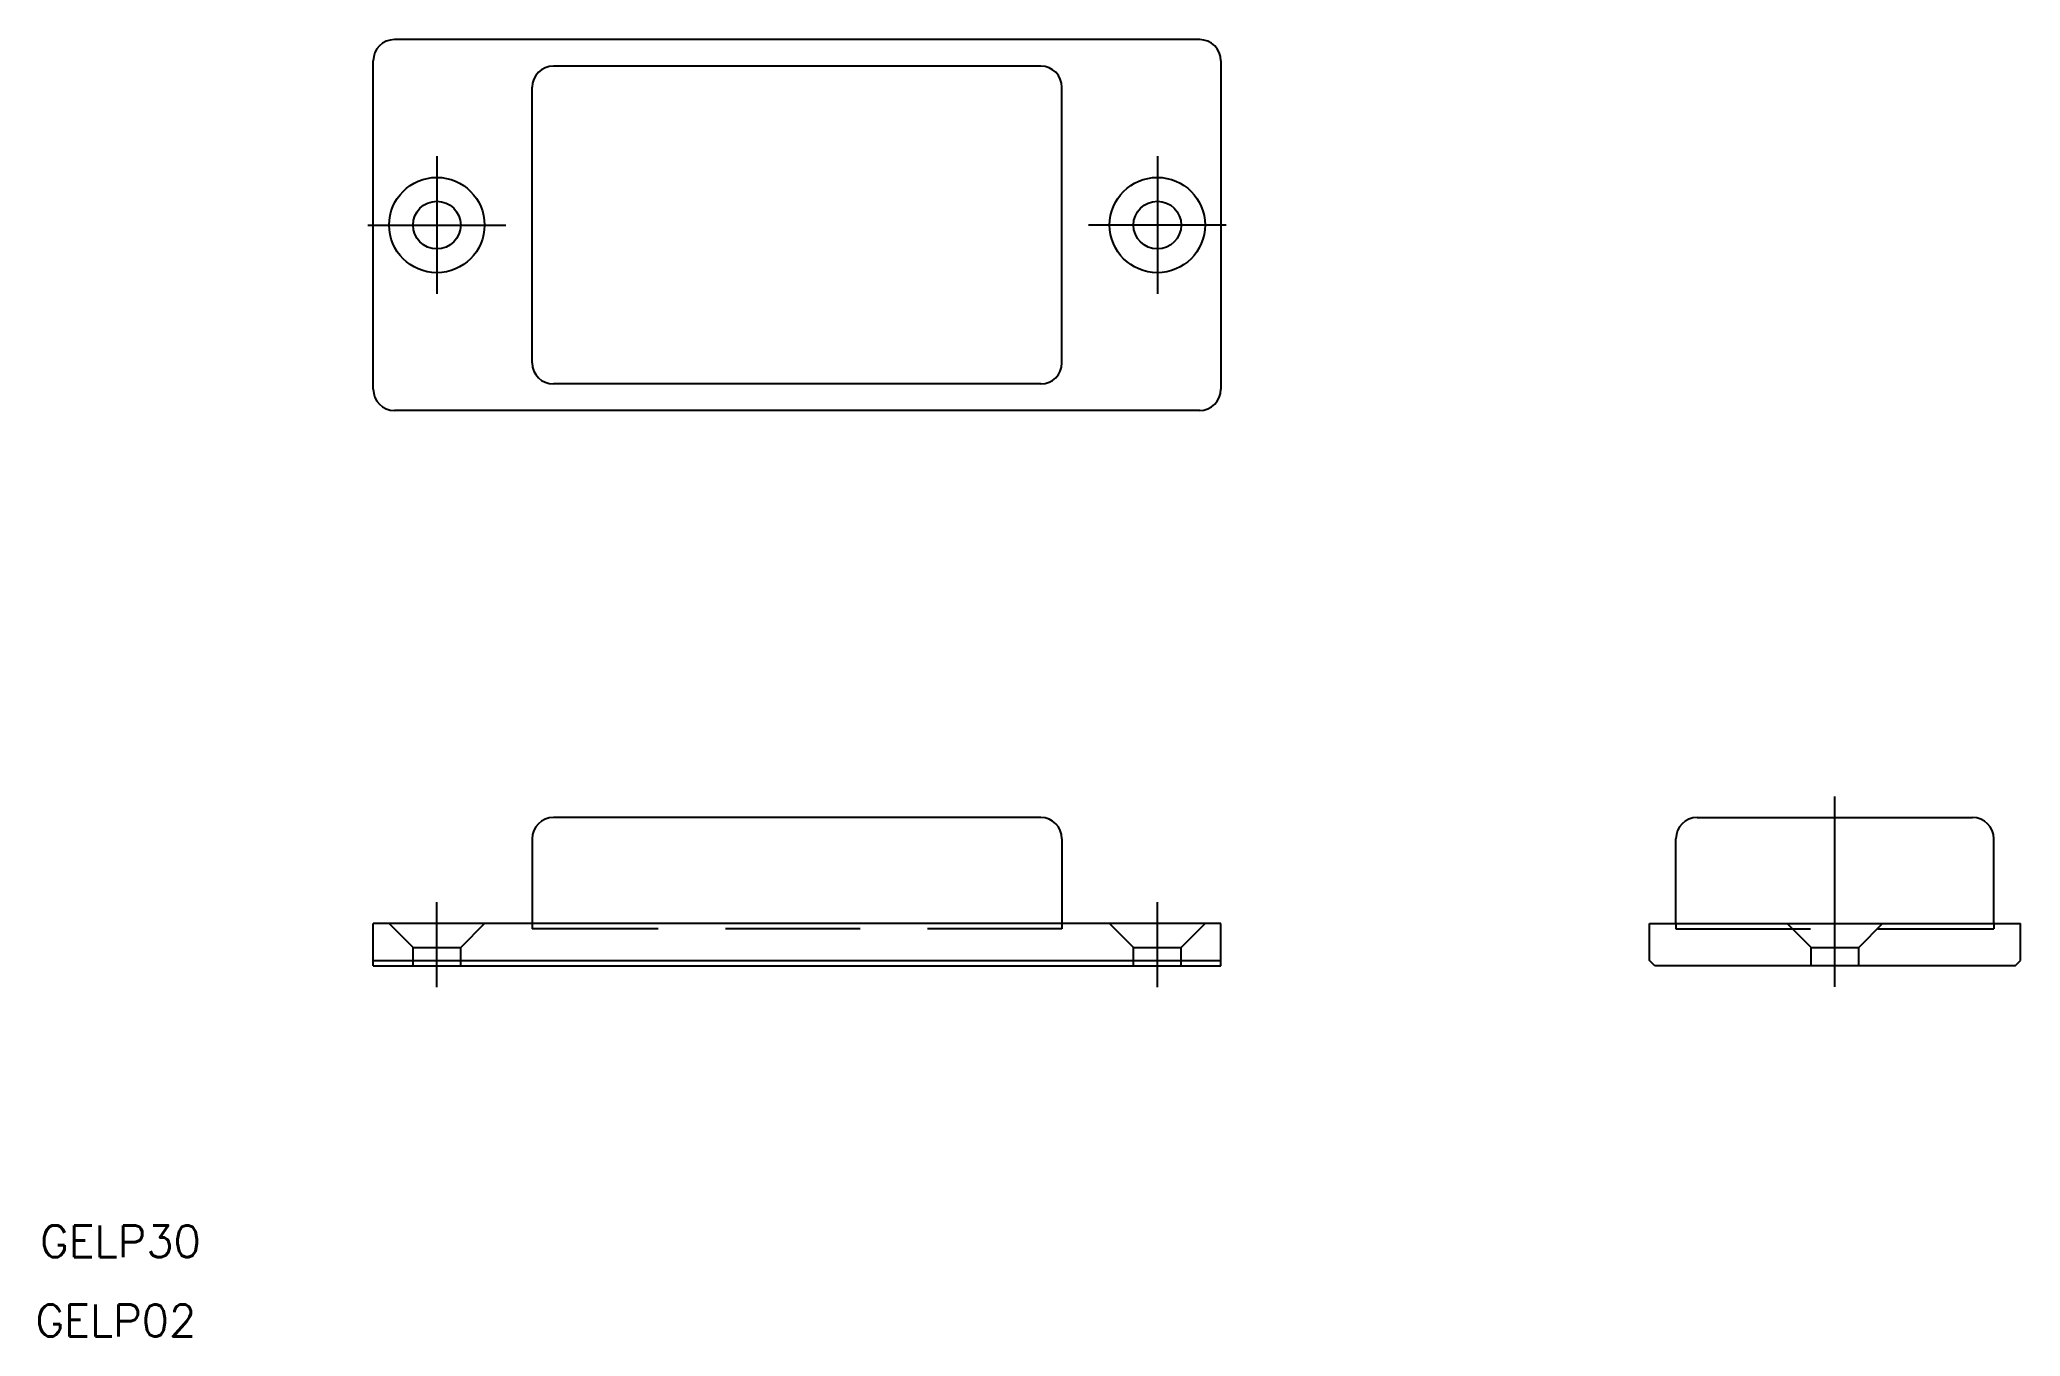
# Model space of a CAD drawing. Extents: x -31 to 155, y -35 to 87.
import ezdxf

# ---------------------------------------------------------------- set-up
doc = ezdxf.new("R2010")
doc.units = 0
doc.linetypes.add('CENTER', pattern=[50.8, 31.75, -6.35, 6.35, -6.35])
doc.linetypes.add('DASHED', pattern=[19.05, 12.7, -6.35])
doc.layers.get('0').update_dxf_attribs({"linetype": 'CONTINUOUS'})
doc.layers.add('CENTER', color=1, linetype='CENTER')
doc.styles.get("Standard").update_dxf_attribs({"font": 'txt.shx', "height": 3, "bigfont": 'bigfont.shx'})

# ---------------------------------------------------------------- blocks, each defined once
blk = doc.blocks.new('*U2')
at = {"color": 7, "linetype": 'CONTINUOUS'}
blk.add_text('GELP30', height=3, dxfattribs=at).set_placement((-31.45, -27.49))
blk = doc.blocks.new('*U3')
at = {"color": 7, "linetype": 'CONTINUOUS'}
blk.add_text('GELP02', height=3, dxfattribs=at).set_placement((-31.88, -34.97))

msp = doc.modelspace()

# ---------------------------------------------------------------- linework, layer by layer
at = {"color": 7, "linetype": 'CONTINUOUS'}
for p, q in [((78, 87.42), (2, 87.42)), ((0, 54.42), (0, 85.42)), ((63, 84.92), (17, 84.92)), ((80, 85.42), (80, 54.42)), ((15, 56.92), (15, 82.92)), ((65, 56.92), (65, 82.92)), ((63, 54.92), (17, 54.92)), ((78, 52.42), (2, 52.42)), ((63, 14), (17, 14)), ((124.95, 14), (150.95, 14)), ((15, 12), (15, 4)), ((65, 12), (65, 4)), ((122.95, 4), (122.95, 12)), ((152.95, 4), (152.95, 12)), ((80, 4), (0, 4)), ((0, 0), (0, 4)), ((80, 0), (80, 4)), ((120.45, 4), (155.45, 4)), ((120.45, 0.51), (120.45, 4)), ((155.45, 0.51), (155.45, 4)), ((0, 0.51), (80, 0.51)), ((0, 0), (80, 0)), ((120.95, 0), (120.45, 0.51)), ((154.95, 0), (120.95, 0)), ((154.95, 0.01), (155.45, 0.51))]:
    msp.add_line(p, q, dxfattribs=at)
at = {"color": 3, "linetype": 'DASHED'}
for p, q in [((1.5, 4), (3.75, 1.75)), ((10.5, 4), (8.25, 1.75)), ((15, 4), (15, 3.5)), ((65, 4), (65, 3.5)), ((69.5, 4), (71.75, 1.75)), ((78.5, 4), (76.25, 1.75)), ((122.95, 4), (122.95, 3.5)), ((133.45, 4), (135.7, 1.75)), ((142.45, 4), (140.2, 1.75)), ((152.95, 4), (152.95, 3.5)), ((65, 3.5), (15, 3.5)), ((122.95, 3.5), (152.95, 3.5)), ((3.75, 0), (3.75, 1.75)), ((3.75, 1.75), (8.25, 1.75)), ((8.25, 0.07), (8.25, 1.75)), ((71.75, 0), (71.75, 1.75)), ((71.75, 1.75), (76.25, 1.75)), ((76.25, 0), (76.25, 1.75)), ((135.7, 1.75), (140.2, 1.75)), ((135.7, 0), (135.7, 1.75)), ((140.2, 0), (140.2, 1.75))]:
    msp.add_line(p, q, dxfattribs=at)
at = {"color": 7, "linetype": 'CONTINUOUS'}
for centre, radius in [((6, 69.92), 4.5), ((74, 69.92), 4.5), ((6, 69.92), 2.25), ((74, 69.92), 2.25)]:
    msp.add_circle(centre, radius, dxfattribs=at)
for centre, start, end in [((2, 85.42), 90, 180), ((78, 85.42), 0, 90), ((17, 82.92), 90, 180), ((63, 82.92), 0, 90), ((17, 56.92), 180, 270), ((63, 56.92), 270, 0), ((2, 54.42), 180, 270), ((78, 54.42), 270, 0), ((17, 12), 90, 180), ((63, 12), 0, 90), ((124.95, 12), 90, 180), ((150.95, 12), 360, 90)]:
    msp.add_arc(centre, 2, start, end, dxfattribs=at)
at = {"layer": 'CENTER', "color": 1, "linetype": 'CENTER'}
for p, q in [((6, 76.42), (6, 63.42)), ((74, 76.42), (74, 63.42)), ((-0.5, 69.92), (12.5, 69.92)), ((80.5, 69.92), (67.5, 69.92)), ((137.95, -1.99), (137.95, 16)), ((6, -2), (6, 6)), ((74, -2), (74, 6))]:
    msp.add_line(p, q, dxfattribs=at)

# ---------------------------------------------------------------- block references
at = {"color": 7, "linetype": 'CONTINUOUS'}
for name in ['*U2', '*U3']:
    msp.add_blockref(name, (0, 0), dxfattribs=at)

doc.saveas('drawing.dxf')
